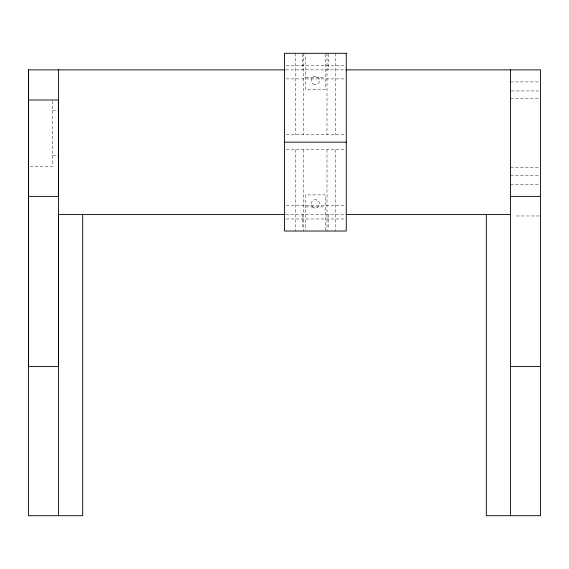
<?xml version="1.0" encoding="UTF-8"?>
<svg xmlns="http://www.w3.org/2000/svg" width="569" height="569" viewBox="0 0 569 569"><rect width="100%" height="100%" fill="white"/><g stroke="black" fill="none" stroke-linecap="round" stroke-linejoin="round"><path stroke-width="0.43" stroke-dasharray="2.85 2.13" d="M286.221 65.35L344.551 65.35M285.83 69.873L345.39 69.873M305.589 77.398L325.184 77.398M286.264 78.906L345.39 78.906M510.429 81.922L539.661 81.922M511.311 90.955L538.779 90.955M510.429 98.487L539.661 98.487M52.547 110.535L57.711 110.535M286.264 134.633L346.272 134.633M286.264 149.697L346.272 149.697M52.547 155.721L58.571 155.721M30.171 166.262L52.547 166.262L52.547 101.126M510.429 167.77L539.661 167.77M510.429 175.337L539.661 175.337M510.429 184.299L539.661 184.299M286.264 205.423L346.272 205.423M305.589 206.931L325.184 206.931M285.83 214.463L345.39 214.463M516.453 215.971L539.689 215.971M286.221 218.98L344.551 218.98M335.426 53.301L335.426 134.633M335.426 149.697L335.426 231.028M328.199 54.162L328.199 69.873M328.199 214.463L328.199 229.307M326.997 53.301L326.997 134.633M326.997 149.697L326.997 231.028M325.184 54.162L325.184 89.447L305.589 89.447L305.589 54.162M325.184 230.146L325.184 194.883L305.589 194.883L305.589 230.146M303.782 53.301L303.782 134.633M303.782 149.697L303.782 231.028M302.573 54.162L302.573 69.873M302.573 214.463L302.573 229.307M295.347 53.301L295.347 134.633M295.347 149.697L295.347 231.028M313.277 84.063A4.218 4.218 0 0 0 319.607 80.414A4.218 4.218 0 0 0 313.277 76.758A4.218 4.218 0 0 0 313.277 84.063M312.402 206.903A4.218 4.218 0 0 0 319.458 205.011A4.218 4.218 0 0 0 314.294 199.847A4.218 4.218 0 0 0 312.402 206.903"/><path stroke-width="0.85" d="M284.941 69.873L28.45 69.873L28.45 515.699L82.676 515.699L82.676 214.463M58.571 515.699L58.571 214.463L284.941 214.463M345.845 69.873L540.55 69.873L540.55 515.699L486.324 515.699L486.324 214.463M28.45 99.995L58.571 99.995L58.571 196.39L28.45 196.39M284.5 142.165L346.272 142.165M510.429 196.39L540.55 196.39M346.158 214.463L510.429 214.463M510.429 366.585L540.55 366.585M510.429 69.873L510.429 515.699M58.571 69.873L58.571 366.585L28.45 366.585L28.45 69.873M346.272 53.301L284.5 53.301L284.5 231.028L346.272 231.028L346.272 53.301"/></g></svg>
